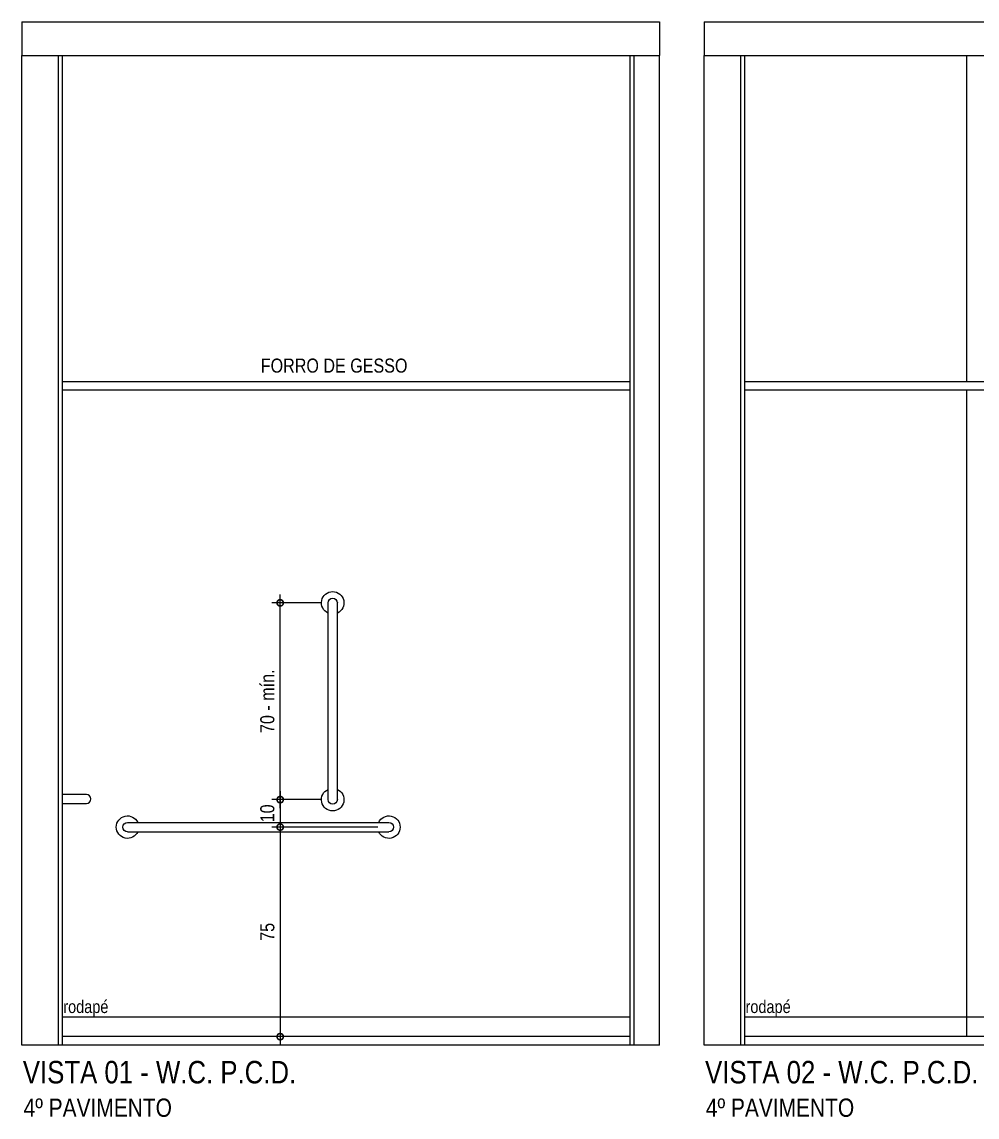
# Model space of a CAD drawing. Header units: metres. Extents: x 3 to 168, y -142 to 28.
# Drawn here: x 16.202 to 19.601, y -125.574 to -121.677 of the extents above; entities that cross this region are included whole.
import ezdxf

# ---------------------------------------------------------------- set-up
doc = ezdxf.new("R2010")
doc.units = ezdxf.units.M
for name, color, linetype in [('ARQ-ALV ACAB', 4, 'Continuous'), ('ARQ-ALV OSSO', 5, 'Continuous'), ('ARQ-AUX1', 1, 'Continuous'), ('ARQ-AUX2', 2, 'Continuous'), ('ARQ-CERÂMICA', 7, 'Continuous'), ('ARQ-DIM', 2, 'Continuous'), ('ARQ-HID', 2, 'Continuous'), ('ARQ-TXT', 2, 'Continuous')]:
    doc.layers.add(name, color=color, linetype=linetype)
doc.styles.add('Adesa', font='ARIALN.TTF')
doc.dimstyles.new('ADESA 1-0025', dxfattribs={"dimtxt": 0.05, "dimasz": 0.045, "dimexe": 0.03, "dimexo": 0.04, "dimgap": 0.02, "dimtad": 1, "dimtoh": 1, "dimdec": 0, "dimlfac": 100, "dimzin": 4, "dimtxsty": 'Adesa', "dimblk": 'DOTSMALL', "dimcen": 1, "dimdle": 0.03, "dimclrd": 1, "dimclre": 1, "dimclrt": 256, "dimazin": 1, "dimtm": 1e-09, "dimtfac": 1, "dimtdec": 0, "dimtix": 1, "dimtmove": 2, "dimatfit": 0, "dimldrblk": 'DOTSMALL', "dimfxl": 0.8, "dimtvp": 2, "dimtolj": 1, "dimtzin": 0, "dimarcsym": 0})

# ---------------------------------------------------------------- blocks, each defined once
blk = doc.blocks.new('*U315')
for p, q in [((-0.03, 0.0165), (0.9, 0.0165)), ((-0.03, -0.0165), (0.9, -0.0165))]:
    blk.add_line(p, q)
for centre, radius, start, end in [((-0.03, 0), 0.04, 24.362, 335.638), ((0.9, 0), 0.04, 204.362, 155.638), ((-0.03, 0), 0.0165, 90, 270), ((0.9, 0), 0.0165, 270, 90)]:
    blk.add_arc(centre, radius, start, end)
blk = doc.blocks.new('barra2')
for p, q in [((-0.03, 0.0165), (0.67, 0.0165)), ((-0.03, -0.0165), (0.67, -0.0165))]:
    blk.add_line(p, q)
for centre, radius, start, end in [((-0.03, 0), 0.04, 24.362, 335.638), ((0.67, 0), 0.04, 204.362, 155.638), ((-0.03, 0), 0.0165, 90, 270), ((0.67, 0), 0.0165, 270, 90)]:
    blk.add_arc(centre, radius, start, end)
blk = doc.blocks.new('_DotSmall')
at = {"color": 0, "linetype": 'ByBlock', "const_width": 0.5}
blk.add_lwpolyline([(-0.0625, 0, 1), (0.0625, 0, 1)], format="xyb", close=True, dxfattribs=at)
blk = doc.blocks.new('*D479')
at = {"layer": 'ARQ-DIM', "color": 1, "lineweight": -2, "transparency": 16777216}
for p, q in [((17.1215, -124.512), (17.1215, -125.3175)), ((17.4684, -124.542), (17.0915, -124.542)), ((17.4684, -125.2875), (17.0915, -125.2875))]:
    blk.add_line(p, q, dxfattribs=at)
at = {"layer": 'Defpoints', "color": 0, "transparency": 16777216}
for p in [(17.5084, -124.542), (17.1215, -125.2875), (17.5084, -125.2875, -0.0001)]:
    blk.add_point(p, dxfattribs=at)
at = {"layer": 'ARQ-DIM', "color": 1, "lineweight": -2, "transparency": 16777216, "xscale": 0.045, "yscale": 0.045, "zscale": 0.045}
for p, rotation in [((17.1215, -124.542), 90), ((17.1215, -125.2875), 270)]:
    blk.add_blockref('_DotSmall', p, dxfattribs=dict(at, rotation=rotation))
at = {"layer": 'ARQ-DIM', "transparency": 16777216, "insert": (17.0761, -124.9147), "char_height": 0.05, "attachment_point": 5, "rotation": 90, "style": 'Adesa'}
blk.add_mtext('\\A1;75', dxfattribs=at)
blk = doc.blocks.new('*D480')
at = {"layer": 'ARQ-DIM', "color": 1, "lineweight": -2, "transparency": 16777216}
for p, q in [((17.1215, -124.4143), (17.1215, -124.572)), ((17.2684, -124.4443), (17.0915, -124.4443)), ((17.4684, -124.542), (17.0915, -124.542))]:
    blk.add_line(p, q, dxfattribs=at)
at = {"layer": 'Defpoints', "color": 0, "transparency": 16777216}
for p in [(17.3084, -124.4443), (17.1215, -124.542), (17.5084, -124.542)]:
    blk.add_point(p, dxfattribs=at)
at = {"layer": 'ARQ-DIM', "color": 1, "lineweight": -2, "transparency": 16777216, "xscale": 0.045, "yscale": 0.045, "zscale": 0.045}
for p, rotation in [((17.1215, -124.4443), 90), ((17.1215, -124.542), 270)]:
    blk.add_blockref('_DotSmall', p, dxfattribs=dict(at, rotation=rotation))
at = {"layer": 'ARQ-DIM', "transparency": 16777216, "insert": (17.076, -124.4931), "char_height": 0.05, "attachment_point": 5, "rotation": 90, "style": 'Adesa'}
blk.add_mtext('\\A1;10', dxfattribs=at)
blk = doc.blocks.new('*D481')
at = {"layer": 'ARQ-DIM', "color": 1, "lineweight": -2, "transparency": 16777216}
for p, q in [((17.1215, -124.4743), (17.1215, -123.7143)), ((17.2684, -123.7443), (17.0915, -123.7443)), ((17.2684, -124.4443), (17.0915, -124.4443))]:
    blk.add_line(p, q, dxfattribs=at)
at = {"layer": 'Defpoints', "color": 0, "transparency": 16777216}
for p in [(17.1215, -123.7443), (17.3084, -123.7443), (17.3084, -124.4443)]:
    blk.add_point(p, dxfattribs=at)
at = {"layer": 'ARQ-DIM', "color": 1, "lineweight": -2, "transparency": 16777216, "xscale": 0.045, "yscale": 0.045, "zscale": 0.045}
for p, rotation in [((17.1215, -123.7443), 90), ((17.1215, -124.4443), 270)]:
    blk.add_blockref('_DotSmall', p, dxfattribs=dict(at, rotation=rotation))
at = {"layer": 'ARQ-DIM', "transparency": 16777216, "insert": (17.076, -124.0943), "char_height": 0.05, "attachment_point": 5, "rotation": 90, "style": 'Adesa'}
blk.add_mtext('\\A1;70 - mín.', dxfattribs=at)
blk = doc.blocks.new('AREAS MOLHADAS')
at = {"layer": 'ARQ-ALV ACAB'}
for p, q in [((16.3474, -125.3175, 0), (16.3474, -121.7975, 0)), ((18.3665, -125.3175), (18.3665, -121.7975)), ((18.775, -125.3175, 0), (18.775, -121.7975, 0)), ((18.3665, -125.2875), (16.3474, -125.2875, 0)), ((20.6648, -125.2875, 0), (18.775, -125.2875, 0))]:
    blk.add_line(p, q, dxfattribs=at)
at = {"layer": 'ARQ-ALV OSSO'}
for p, q in [((16.2025, -125.3175, 0), (16.2025, -121.7975, 0)), ((16.3324, -125.3175, 0), (16.3324, -121.7975, 0)), ((18.3815, -125.3175), (18.3815, -121.7975)), ((18.4715, -125.3175), (18.4715, -121.7975)), ((18.63, -125.3175, 0), (18.63, -121.7975, 0)), ((18.76, -125.3175, 0), (18.76, -121.7975, 0)), ((18.4715, -125.3175), (16.2025, -125.3175, 0)), ((20.7698, -125.3175, 0), (18.63, -125.3175, 0))]:
    blk.add_line(p, q, dxfattribs=at)
at = {"layer": 'ARQ-AUX1'}
for p, q in [((18.3665, -122.9575), (16.3474, -122.9575, 0)), ((20.6648, -122.9575, 0), (18.775, -122.9575, 0)), ((18.3665, -122.9875), (16.3474, -122.9875, 0)), ((20.6648, -122.9875, 0), (18.775, -122.9875, 0))]:
    blk.add_line(p, q, dxfattribs=at)
at = {"layer": 'ARQ-AUX2'}
for p, q in [((16.2025, -121.6775, 0), (18.4715, -121.6775)), ((18.63, -121.6775, 0), (20.7698, -121.6775, 0)), ((16.2025, -121.7975, 0), (18.4715, -121.7975)), ((18.63, -121.7975, 0), (20.7698, -121.7975, 0)), ((19.5648, -122.9575, 0), (19.5648, -121.7975, 0)), ((19.5648, -125.2875, 0), (19.5648, -122.9875, 0))]:
    blk.add_line(p, q, dxfattribs=at)
at = {"layer": 'ARQ-AUX2', "elevation": 0}
for points in [[(16.2025, -121.6775), (16.2025, -121.7975)], [(18.63, -121.6775), (18.63, -121.7975)]]:
    blk.add_lwpolyline(points, dxfattribs=at)
at = {"layer": 'ARQ-AUX2'}
blk.add_lwpolyline([(18.4715, -121.6775), (18.4715, -121.7975)], dxfattribs=at)
at = {"layer": 'ARQ-CERÂMICA'}
for p, q in [((16.3474, -125.2175, 0), (18.3665, -125.2175, 0)), ((18.775, -125.2175, 0), (20.6648, -125.2175, 0))]:
    blk.add_line(p, q, dxfattribs=at)
at = {"layer": 'ARQ-HID', "elevation": 0.0001}
blk.add_lwpolyline([(16.3474, -124.4585), (16.4326, -124.4585, 0.913215), (16.4326, -124.4255), (16.3474, -124.4255)], format="xyb", dxfattribs=at)
at = {"layer": 'ARQ-HID', "xscale": -1}
for name, p, rotation in [('barra2', (17.3084, -124.4143, 0.0001), 270), ('*U315', (16.6084, -124.542, 0.0001), 180)]:
    blk.add_blockref(name, p, dxfattribs=dict(at, rotation=rotation))
at = {"layer": 'ARQ-TXT', "style": 'Adesa'}
for s, height, p in [('FORRO DE GESSO', 0.05, (17.0525, -122.9252, 108.9697)), ('rodapé', 0.045, (16.3497, -125.2034, 108.9697)), ('rodapé', 0.045, (18.7773, -125.2034, 108.9697)), ('4º PAVIMENTO', 0.065, (16.2086, -125.5727, 217.9394)), ('4º PAVIMENTO', 0.065, (18.6362, -125.5727, 217.9394))]:
    blk.add_text(s, height=height, dxfattribs=at).set_placement(p)
at = {"layer": 'ARQ-TXT', "ltscale": 0.5, "style": 'Adesa'}
for s, p in [('VISTA 01 - W.C. P.C.D.', (16.2059, -125.4538, 0)), ('VISTA 02 - W.C. P.C.D.', (18.6334, -125.4538, 0))]:
    blk.add_text(s, height=0.08, dxfattribs=at).set_placement(p)
at = {"layer": 'ARQ-DIM'}
dim = blk.add_linear_dim(base=(17.1215, -123.7443, 0.0001), p1=(17.3084, -124.4443, 0.0001), p2=(17.3084, -123.7443, 0.0001), angle=90, text='<> - mín.', dimstyle='ADESA 1-0025', dxfattribs=at)
dim.commit()
dim.dimension.update_dxf_attribs({"geometry": '*D481', "text_midpoint": (17.076, -124.0943, 0.0001)})
for base, p1, p2, picture, middle in [((17.1215, -124.542, 0.0001), (17.3084, -124.4443, 0.0001), (17.5084, -124.542, 0.0001), '*D480', (17.076, -124.4931, 0.0001)), ((17.1215, -125.2875, 0.0001), (17.5084, -124.542, 0.0001), (17.5084, -125.2875, 0), '*D479', (17.0761, -124.9147, 0.0001))]:
    dim = blk.add_linear_dim(base=base, p1=p1, p2=p2, angle=90, dimstyle='ADESA 1-0025', dxfattribs=at)
    dim.commit()
    dim.dimension.update_dxf_attribs({"geometry": picture, "text_midpoint": middle})

msp = doc.modelspace()

# ---------------------------------------------------------------- block references
msp.add_blockref('AREAS MOLHADAS', (0, 0))

doc.saveas('drawing.dxf')
